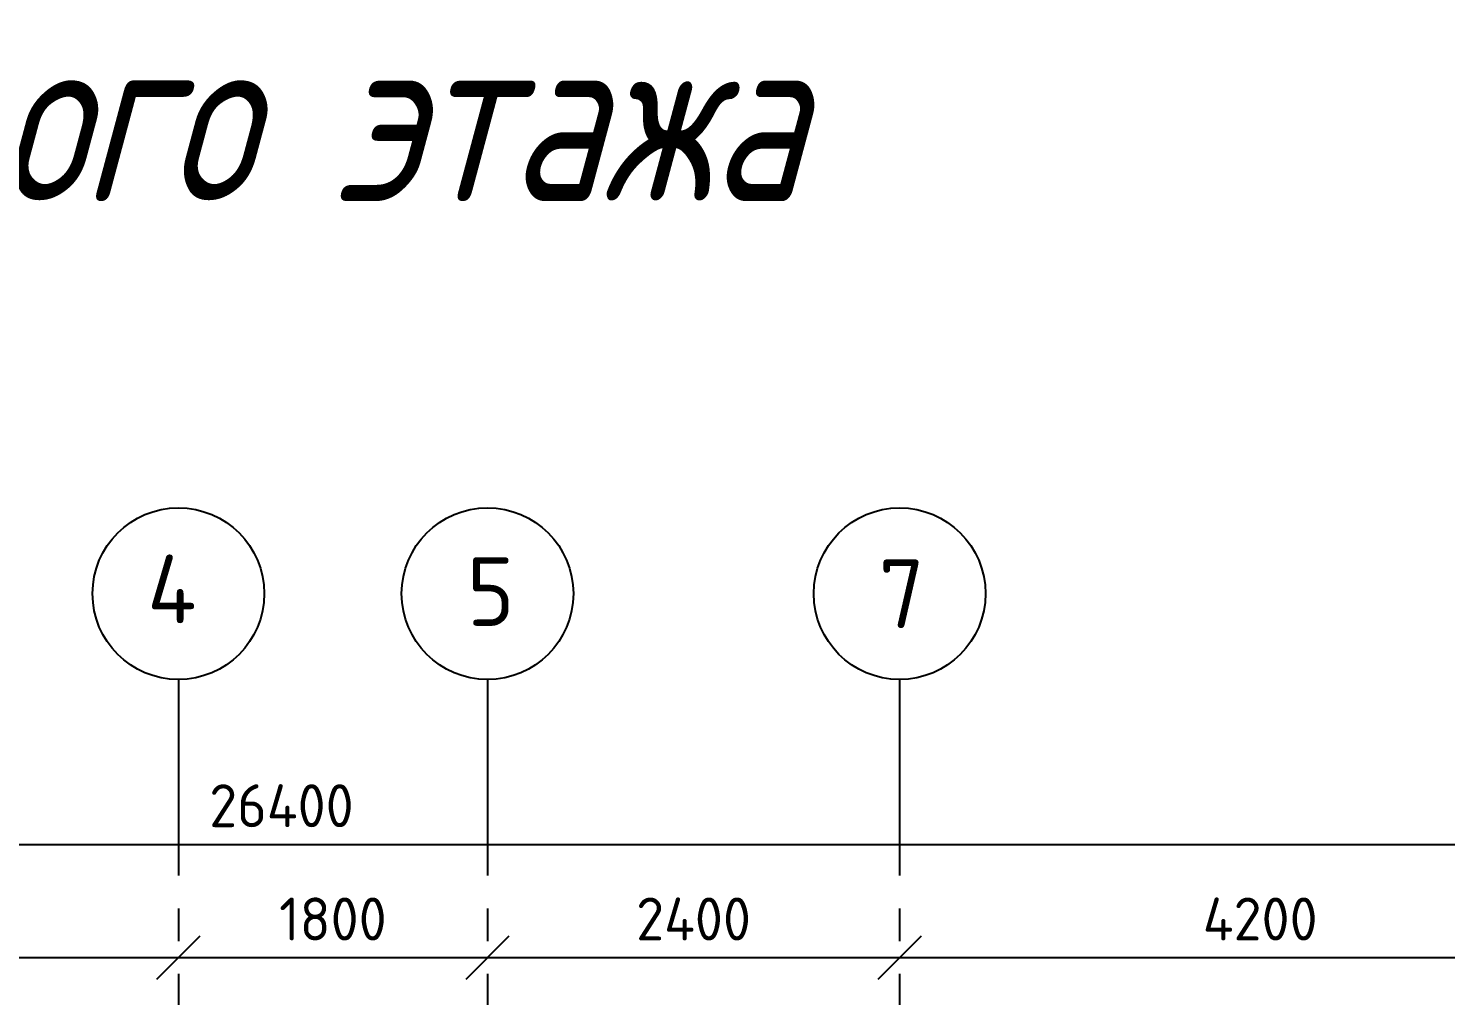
# Model space of a CAD drawing. Header units: millimetres. Extents: x -257254 to 390979, y -202328 to 355504.
# Drawn here: x 87155 to 95409, y 109153 to 114788 of the extents above; entities that cross this region are included whole.
import ezdxf

# ---------------------------------------------------------------- set-up
doc = ezdxf.new("R2010")
doc.units = ezdxf.units.MM
doc.linetypes.add('CENTER2', pattern=[28.575, 19.05, -3.175, 3.175, -3.175])
doc.layers.get('0').update_dxf_attribs({"lineweight": 25})
doc.layers.add('Аннотации', color=3, linetype='Continuous', lineweight=15)
doc.layers.add('оси', color=1, linetype='CENTER2')
doc.styles.get("Standard").update_dxf_attribs({"font": 'GOST_Common.ttf'})
doc.dimstyles.new('ISO-25', dxfattribs={"dimtxt": 250, "dimasz": 250, "dimexe": 1.25, "dimexo": 0.625, "dimgap": 100, "dimtad": 1, "dimdec": 0, "dimtxsty": 'Standard', "dimblk": 'OBLIQUE', "dimcen": 2.5, "dimadec": 0, "dimazin": 0, "dimtfac": 1, "dimtdec": 0, "dimtmove": 0, "dimatfit": 3, "dimfxl": 1, "dimarcsym": 0})

# ---------------------------------------------------------------- blocks, each defined once
blk = doc.blocks.new('_Oblique')
at = {"color": 0, "linetype": 'ByBlock', "lineweight": -2}
blk.add_line((-0.5, -0.5), (0.5, 0.5), dxfattribs=at)
blk = doc.blocks.new('*D10')
at = {"color": 0, "lineweight": -2, "ltscale": 50, "transparency": 16777216}
for p, q in [((83829, 109375), (83829, 109375.6)), ((83829, 109374.4), (88029, 109374.4)), ((88029, 109375), (88029, 109375.6))]:
    blk.add_line(p, q, dxfattribs=at)
at = {"color": 0, "lineweight": -2, "ltscale": 50, "transparency": 16777216, "xscale": 250, "yscale": 250, "zscale": 250, "rotation": 180}
blk.add_blockref('_Oblique', (83829, 109374.4), dxfattribs=at)
at = {"color": 0, "lineweight": -2, "ltscale": 50, "transparency": 16777216, "xscale": 250, "yscale": 250, "zscale": 250}
blk.add_blockref('_Oblique', (88029, 109374.4), dxfattribs=at)
at = {"color": 0, "ltscale": 50, "transparency": 16777216, "insert": (85929, 109599.4), "char_height": 250, "attachment_point": 5}
blk.add_mtext('4200', dxfattribs=at)
blk = doc.blocks.new('*D11')
at = {"color": 0, "lineweight": -2, "ltscale": 50, "transparency": 16777216}
for p, q in [((88029, 109375), (88029, 109375.6)), ((88029, 109374.4), (89829, 109374.4)), ((89829, 109373.8), (89829, 109373.1))]:
    blk.add_line(p, q, dxfattribs=at)
at = {"color": 0, "lineweight": -2, "ltscale": 50, "transparency": 16777216, "xscale": 250, "yscale": 250, "zscale": 250, "rotation": 180}
blk.add_blockref('_Oblique', (88029, 109374.4), dxfattribs=at)
at = {"color": 0, "lineweight": -2, "ltscale": 50, "transparency": 16777216, "xscale": 250, "yscale": 250, "zscale": 250}
blk.add_blockref('_Oblique', (89829, 109374.4), dxfattribs=at)
at = {"color": 0, "ltscale": 50, "transparency": 16777216, "insert": (88929, 109599.4), "char_height": 250, "attachment_point": 5}
blk.add_mtext('1800', dxfattribs=at)
blk = doc.blocks.new('*D12')
at = {"color": 0, "lineweight": -2, "ltscale": 50, "transparency": 16777216}
for p, q in [((89829, 109374.4), (92229, 109374.4)), ((89829, 109373.8), (89829, 109373.1)), ((92229, 109373.8), (92229, 109373.1))]:
    blk.add_line(p, q, dxfattribs=at)
at = {"color": 0, "lineweight": -2, "ltscale": 50, "transparency": 16777216, "xscale": 250, "yscale": 250, "zscale": 250, "rotation": 180}
blk.add_blockref('_Oblique', (89829, 109374.4), dxfattribs=at)
at = {"color": 0, "lineweight": -2, "ltscale": 50, "transparency": 16777216, "xscale": 250, "yscale": 250, "zscale": 250}
blk.add_blockref('_Oblique', (92229, 109374.4), dxfattribs=at)
at = {"color": 0, "ltscale": 50, "transparency": 16777216, "insert": (91029, 109599.4), "char_height": 250, "attachment_point": 5}
blk.add_mtext('2400', dxfattribs=at)
blk = doc.blocks.new('*D13')
at = {"color": 0, "lineweight": -2, "ltscale": 50, "transparency": 16777216}
for p, q in [((92229, 109374.4), (96429, 109374.4)), ((92229, 109373.8), (92229, 109373.1)), ((96429, 109373.8), (96429, 109373.1))]:
    blk.add_line(p, q, dxfattribs=at)
at = {"color": 0, "lineweight": -2, "ltscale": 50, "transparency": 16777216, "xscale": 250, "yscale": 250, "zscale": 250, "rotation": 180}
blk.add_blockref('_Oblique', (92229, 109374.4), dxfattribs=at)
at = {"color": 0, "lineweight": -2, "ltscale": 50, "transparency": 16777216, "xscale": 250, "yscale": 250, "zscale": 250}
blk.add_blockref('_Oblique', (96429, 109374.4), dxfattribs=at)
at = {"color": 0, "ltscale": 50, "transparency": 16777216, "insert": (94329, 109599.4), "char_height": 250, "attachment_point": 5}
blk.add_mtext('4200', dxfattribs=at)
blk = doc.blocks.new('*D68')
at = {"color": 0, "lineweight": -2, "transparency": 16777216}
for p, q in [((75429, 110034.3), (101829, 110034.3)), ((75429, 110033.7), (75429, 110033.1)), ((101829, 109882.9), (101829, 110035.6))]:
    blk.add_line(p, q, dxfattribs=at)
at = {"color": 0, "lineweight": -2, "transparency": 16777216, "xscale": 250, "yscale": 250, "zscale": 250, "rotation": 180}
blk.add_blockref('_Oblique', (75429, 110034.3), dxfattribs=at)
at = {"color": 0, "lineweight": -2, "transparency": 16777216, "xscale": 250, "yscale": 250, "zscale": 250}
blk.add_blockref('_Oblique', (101829, 110034.3), dxfattribs=at)
at = {"color": 0, "transparency": 16777216, "insert": (88629, 110259.3), "char_height": 250, "attachment_point": 5}
blk.add_mtext('26400', dxfattribs=at)

msp = doc.modelspace()

# ---------------------------------------------------------------- linework, layer by layer
at = {"ltscale": 50}
for centre in [(88029.02596, 111494.86086), (89829.02596, 111494.86086), (92229.02596, 111494.86086)]:
    msp.add_circle(centre, 500, dxfattribs=at)
at = {"layer": 'оси', "ltscale": 60}
for p, q in [((88029.02596, 110994.86086), (88029.02596, 94156.14076)), ((89829.02596, 110994.86086), (89829.02596, 94156.14076)), ((92229.02596, 110994.86086), (92229.02596, 76029.63797))]:
    msp.add_line(p, q, dxfattribs=at)

# ---------------------------------------------------------------- texts
at = {"ltscale": 50}
for s, p in [('4', (87847.4723, 111321.91113)), ('5', (89708.95201, 111307.08604)), ('7', (92107.55596, 111294.65903))]:
    msp.add_text(s, height=400, dxfattribs=at).set_placement(p)
at = {"layer": 'Аннотации', "oblique": 15, "width": 0.8}
msp.add_text('План типового этажа', height=1000, dxfattribs=at).set_placement((81277.93142, 113781.75708))

# ---------------------------------------------------------------- dimensions: what is measured, and where the dimension line sits
dim = msp.add_linear_dim(base=(101829.02596, 110034.32074), p1=(75429.02596, 110034.32074), p2=(101829.02596, 109882.23832), dimstyle='ISO-25')
dim.commit()
dim.dimension.update_dxf_attribs({"geometry": '*D68', "text_midpoint": (88629.02596, 110259.32074)})
at = {"ltscale": 50}
for base, p1, p2, picture, middle in [((88029.02596, 109374.38838), (83829.02596, 109374.38838), (88029.02596, 109374.38838), '*D10', (85929.02596, 109599.38838)), ((89829.02596, 109374.38838), (88029.02596, 109374.38838), (89829.02596, 109374.38838), '*D11', (88929.02596, 109599.38838)), ((92229.02596, 109374.38838), (89829.02596, 109374.38838), (92229.02596, 109374.38838), '*D12', (91029.02596, 109599.38838)), ((96429.02596, 109374.38838), (92229.02596, 109374.38838), (96429.02596, 109374.38838), '*D13', (94329.02596, 109599.38838))]:
    dim = msp.add_linear_dim(base=base, p1=p1, p2=p2, dimstyle='ISO-25', override={"dimtmove": 1}, dxfattribs=at)
    dim.commit()
    dim.dimension.update_dxf_attribs({"geometry": picture, "text_midpoint": middle})

doc.saveas('drawing.dxf')
